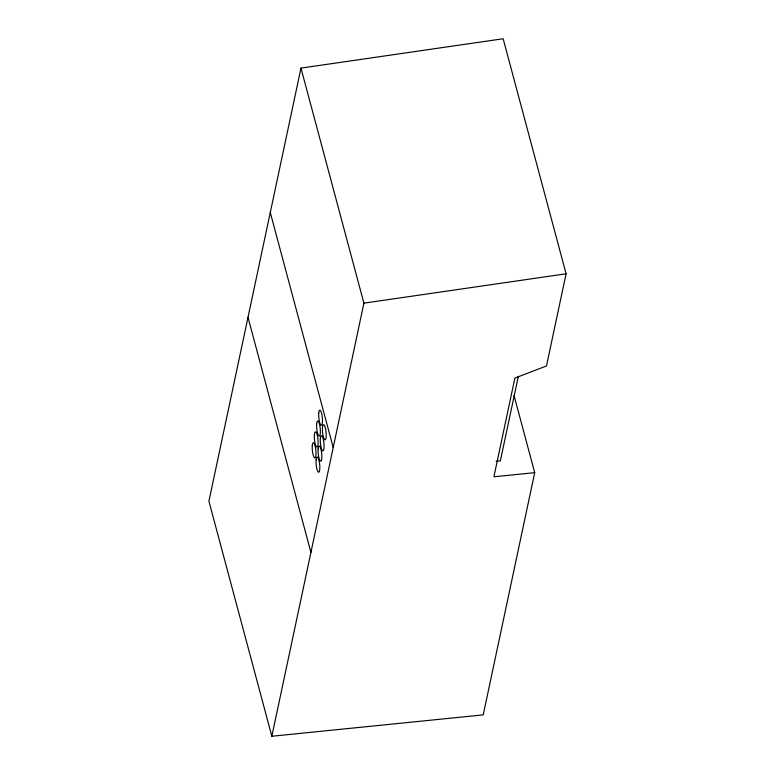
<?xml version="1.0" encoding="UTF-8"?>
<svg xmlns="http://www.w3.org/2000/svg" width="775" height="775" viewBox="0 0 775 775"><rect width="100%" height="100%" fill="white"/><g stroke="black" fill="none" stroke-linecap="round" stroke-linejoin="round"><path stroke-width="1.16" d="M534.702 472.663L493.907 476.78L514.891 378.074L546.491 365.955L566.089 273.788L503.159 38.75L300.971 68.113L208.911 501.212L271.841 736.25L483.213 714.879L534.702 472.663L514.038 395.483M271.841 736.25L363.901 303.151L300.971 68.113M518.339 376.292L500.379 460.815L496.136 461.241M363.901 303.151L566.089 273.788M270.281 212.486L333.211 447.524M248 317.343L310.92 552.391M320.346 438.534A7.653 1.744 84.2 0 0 322.642 450.788A7.653 1.744 84.2 0 0 323.533 440.423A7.653 1.744 84.2 0 0 320.346 438.534M316.665 423.809A7.653 1.744 84.2 0 0 318.961 436.063A7.653 1.744 84.2 0 0 319.852 425.698A7.653 1.744 84.2 0 0 316.665 423.809M314.398 434.727A7.653 1.744 84.2 0 0 316.694 446.981A7.653 1.744 84.2 0 0 317.585 436.616A7.653 1.744 84.2 0 0 314.398 434.727M318.128 448.928A7.653 1.744 84.2 0 0 320.424 461.183A7.653 1.744 84.2 0 0 321.315 450.817A7.653 1.744 84.2 0 0 318.128 448.928M312.277 445.615A7.653 1.744 84.2 0 0 314.573 457.87A7.653 1.744 84.2 0 0 315.464 447.504A7.653 1.744 84.2 0 0 312.277 445.615M316.103 459.933A7.653 1.744 84.2 0 0 318.399 472.188A7.653 1.744 84.2 0 0 319.29 461.823A7.653 1.744 84.2 0 0 316.103 459.933M318.757 413.007A7.653 1.744 84.2 0 0 321.053 425.262A7.653 1.744 84.2 0 0 321.945 414.896A7.653 1.744 84.2 0 0 318.757 413.007M322.487 427.548A7.653 1.744 84.2 0 0 324.783 439.803A7.653 1.744 84.2 0 0 325.674 429.437A7.653 1.744 84.2 0 0 322.487 427.548"/></g></svg>
